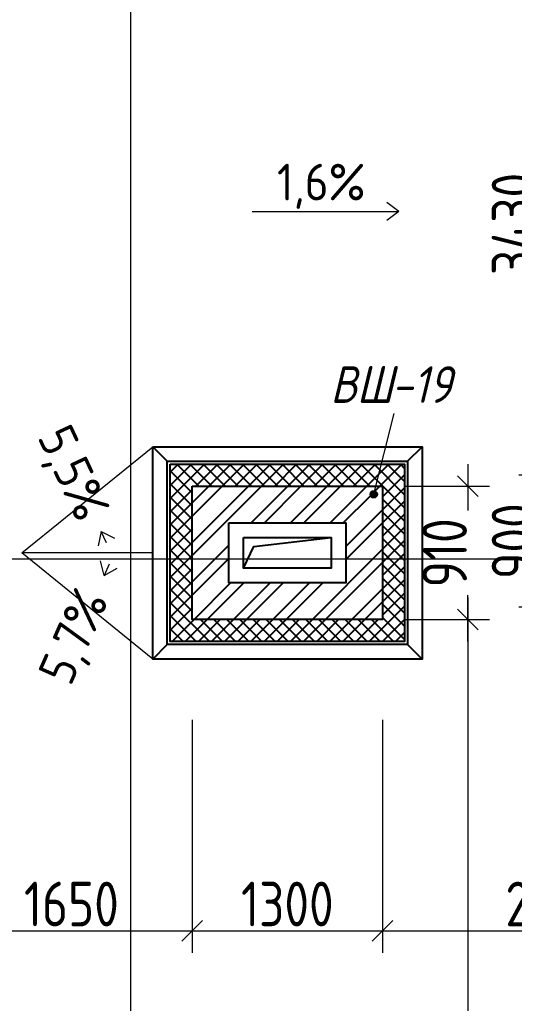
# Model space of a CAD drawing. Header units: millimetres. Extents: x -68946 to 690821, y -552984 to 293768.
# Drawn here: x 97709 to 101087, y -511241 to -504526 of the extents above; entities that cross this region are included whole.
import ezdxf

# ---------------------------------------------------------------- set-up
doc = ezdxf.new("R2010")
doc.units = ezdxf.units.MM
doc.linetypes.add('ADSK_Линия сетки', pattern=[2500, 2000, -250, 0, -250])
doc.layers.get('Defpoints').update_dxf_attribs({"color": 250})
for name, color, linetype, lineweight in [('Аннотация', 250, 'Continuous', 20), ('Крыша', 7, 'Continuous', 5), ('Оси', 250, 'Continuous', 9), ('Размеры', 7, 'Continuous', 9)]:
    doc.layers.add(name, color=color, linetype=linetype, lineweight=lineweight)
doc.styles.add('GOST Common_2', font='', dxfattribs={"width": 0.8, "height": 350})
doc.styles.add('GOST Common_I', font='', dxfattribs={"width": 0.9, "height": 250})
doc.styles.add('ISOCPEUR_1', font='isocpeur.ttf', dxfattribs={"width": 0.9, "height": 250})
doc.styles.add('А3', font='ГОСТ тип А.ttf')
doc.styles.get('GOST Common_2').set_extended_font_data('GOST Common')
doc.styles.get('GOST Common_I').set_extended_font_data('GOST Common', italic=True)
doc.dimstyles.new('ADSK_Основной_2_мм', dxfattribs={"dimscale": 304.8, "dimtxt": 201.142999, "dimasz": 0.463911, "dimexe": 0.492126, "dimexo": 0.492126, "dimgap": 0.098425, "dimtad": 1, "dimdec": 0, "dimdsep": 46, "dimtxsty": 'GOST Common_2', "dimblk1": 'OBLIQUE', "dimblk2": 'OBLIQUE', "dimsah": 1, "dimcen": 0.09, "dimdle": 0.492126, "dimazin": 0, "dimtfac": 1, "dimtdec": 4, "dimtix": 1, "dimtmove": 1, "dimatfit": 3, "dimfxl": 1, "dimtvp": 1, "dimtolj": 1, "dimtzin": 0, "dimlwd": 9, "dimlwe": 9, "dimarcsym": 2})
doc.dimstyles.new('ADSK_Основной_2_мм_1', dxfattribs={"dimscale": 304.8, "dimtxt": 201.142999, "dimasz": 0.463911, "dimexe": 0.492126, "dimexo": 0.492126, "dimgap": 0.098425, "dimtad": 1, "dimdec": 0, "dimdsep": 46, "dimtxsty": 'GOST Common_2', "dimblk1": 'OBLIQUE', "dimblk2": 'OBLIQUE', "dimsah": 1, "dimcen": 0.09, "dimdle": 0.492126, "dimazin": 0, "dimtfac": 1, "dimtdec": 4, "dimtix": 1, "dimtmove": 0, "dimatfit": 3, "dimfxl": 1, "dimtvp": 1, "dimtolj": 1, "dimtzin": 0, "dimlwd": 9, "dimlwe": 9, "dimarcsym": 2})

# ---------------------------------------------------------------- blocks, each defined once
blk = doc.blocks.new('_Oblique')
at = {"color": 0, "linetype": 'ByBlock', "lineweight": -2}
blk.add_line((-0.5, -0.5), (0.5, 0.5), dxfattribs=at)
blk = doc.blocks.new('*D6241')
at = {"layer": 'Defpoints', "color": 0, "lineweight": 30, "transparency": 16777216}
for p in [(97237.2, -509154.6), (98887.2, -509154.6), (98887.2, -510745.1)]:
    blk.add_point(p, dxfattribs=at)
at = {"layer": 'Размеры', "color": 0, "lineweight": 9, "transparency": 16777216}
for p, q in [((97237.2, -509304.6), (97237.2, -510895.1)), ((98887.2, -509304.6), (98887.2, -510895.1)), ((97087.2, -510745.1), (99037.2, -510745.1))]:
    blk.add_line(p, q, dxfattribs=at)
at = {"layer": 'Размеры', "color": 0, "lineweight": 9, "transparency": 16777216, "xscale": 141.4, "yscale": 141.4, "zscale": 141.4, "rotation": 180}
blk.add_blockref('_Oblique', (97237.2, -510745.1), dxfattribs=at)
at = {"layer": 'Размеры', "color": 0, "lineweight": 9, "transparency": 16777216, "xscale": 141.4, "yscale": 141.4, "zscale": 141.4}
blk.add_blockref('_Oblique', (98887.2, -510745.1), dxfattribs=at)
at = {"layer": 'Размеры', "color": 0, "transparency": 16777216, "insert": (98062.2, -510562.7), "char_height": 304.8, "width": 580.928, "attachment_point": 5, "style": 'А3'}
blk.add_mtext('\\A1;1650', dxfattribs=at)
blk = doc.blocks.new('*D6242')
at = {"layer": 'Defpoints', "color": 0, "lineweight": 30, "transparency": 16777216}
for p in [(98887.2, -509154.6), (100187.2, -509154.6), (100187.2, -510745.1)]:
    blk.add_point(p, dxfattribs=at)
at = {"layer": 'Размеры', "color": 0, "lineweight": 9, "transparency": 16777216}
for p, q in [((98887.2, -509304.6), (98887.2, -510895.1)), ((100187.2, -509304.6), (100187.2, -510895.1)), ((98737.2, -510745.1), (100337.2, -510745.1))]:
    blk.add_line(p, q, dxfattribs=at)
at = {"layer": 'Размеры', "color": 0, "lineweight": 9, "transparency": 16777216, "xscale": 141.4, "yscale": 141.4, "zscale": 141.4, "rotation": 180}
blk.add_blockref('_Oblique', (98887.2, -510745.1), dxfattribs=at)
at = {"layer": 'Размеры', "color": 0, "lineweight": 9, "transparency": 16777216, "xscale": 141.4, "yscale": 141.4, "zscale": 141.4}
blk.add_blockref('_Oblique', (100187.2, -510745.1), dxfattribs=at)
at = {"layer": 'Размеры', "color": 0, "transparency": 16777216, "insert": (99537.2, -510562.7), "char_height": 304.8, "width": 560.473, "attachment_point": 5, "style": 'А3'}
blk.add_mtext('\\A1;1300', dxfattribs=at)
blk = doc.blocks.new('*D6243')
at = {"layer": 'Defpoints', "color": 0, "lineweight": 30, "transparency": 16777216}
for p in [(102497.2, -509069.6), (100187.2, -509154.6), (102497.2, -510745.1)]:
    blk.add_point(p, dxfattribs=at)
at = {"layer": 'Размеры', "color": 0, "lineweight": 9, "transparency": 16777216}
for p, q in [((102497.2, -509219.6), (102497.2, -510895.1)), ((100187.2, -509304.6), (100187.2, -510895.1)), ((100037.2, -510745.1), (102647.2, -510745.1))]:
    blk.add_line(p, q, dxfattribs=at)
at = {"layer": 'Размеры', "color": 0, "lineweight": 9, "transparency": 16777216, "xscale": 141.4, "yscale": 141.4, "zscale": 141.4, "rotation": 180}
blk.add_blockref('_Oblique', (100187.2, -510745.1), dxfattribs=at)
at = {"layer": 'Размеры', "color": 0, "lineweight": 9, "transparency": 16777216, "xscale": 141.4, "yscale": 141.4, "zscale": 141.4}
blk.add_blockref('_Oblique', (102497.2, -510745.1), dxfattribs=at)
at = {"layer": 'Размеры', "color": 0, "transparency": 16777216, "insert": (101342.2, -510562.7), "char_height": 304.8, "width": 605.475, "attachment_point": 5, "style": 'А3'}
blk.add_mtext('\\A1;2310', dxfattribs=at)
blk = doc.blocks.new('*D6371')
at = {"layer": 'Defpoints', "color": 0, "lineweight": 30, "transparency": 16777216}
for p in [(100187.2, -508620.6), (100768.7, -508620.6), (100518.8, -517555.6)]:
    blk.add_point(p, dxfattribs=at)
at = {"layer": 'Размеры', "color": 0, "lineweight": 9, "transparency": 16777216}
for p, q in [((100768.7, -508470.6), (100768.7, -511874.4)), ((100337.2, -508620.6), (100918.7, -508620.6)), ((100768.7, -517705.6), (100768.7, -512726.9)), ((100668.8, -517555.6), (100918.7, -517555.6))]:
    blk.add_line(p, q, dxfattribs=at)
at = {"layer": 'Размеры', "color": 0, "lineweight": 9, "transparency": 16777216, "xscale": 141.4, "yscale": 141.4, "zscale": 141.4}
for p, rotation in [((100768.7, -508620.6), 90), ((100768.7, -517555.6), 270)]:
    blk.add_blockref('_Oblique', p, dxfattribs=dict(at, rotation=rotation))
at = {"layer": 'Размеры', "color": 0, "transparency": 16777216, "insert": (100385, -512613.6), "char_height": 304.8, "width": 625.93, "attachment_point": 1, "rotation": 90, "line_spacing_factor": 1.022761, "style": 'А3'}
blk.add_mtext('\\A1;8935', dxfattribs=at)
blk = doc.blocks.new('*D6374')
at = {"layer": 'Defpoints', "color": 0, "lineweight": 30, "transparency": 16777216}
for p in [(101267.6, -507635.6), (102497.2, -507635.6), (102497.2, -508535.6)]:
    blk.add_point(p, dxfattribs=at)
at = {"layer": 'Размеры', "color": 0, "lineweight": 9, "transparency": 16777216}
for p, q in [((101267.6, -508685.6), (101267.6, -507485.6)), ((102347.2, -507635.6), (101117.6, -507635.6)), ((102347.2, -508535.6), (101117.6, -508535.6))]:
    blk.add_line(p, q, dxfattribs=at)
at = {"layer": 'Размеры', "color": 0, "lineweight": 9, "transparency": 16777216, "xscale": 141.4, "yscale": 141.4, "zscale": 141.4}
for p, rotation in [((101267.6, -507635.6), 90), ((101267.6, -508535.6), 270)]:
    blk.add_blockref('_Oblique', p, dxfattribs=dict(at, rotation=rotation))
at = {"layer": 'Размеры', "color": 0, "transparency": 16777216, "insert": (101085.2, -508085.6), "char_height": 304.8, "width": 454.106, "attachment_point": 5, "rotation": 90, "style": 'А3'}
blk.add_mtext('\\A1;900', dxfattribs=at)
blk = doc.blocks.new('*D6375')
at = {"layer": 'Defpoints', "color": 0, "lineweight": 30, "transparency": 16777216}
for p in [(101167.6, -504205.6), (101267.6, -504205.6), (102497.2, -507635.6)]:
    blk.add_point(p, dxfattribs=at)
at = {"layer": 'Размеры', "color": 0, "lineweight": 9, "transparency": 16777216}
for p, q in [((101267.6, -507785.6), (101267.6, -504055.6)), ((101317.6, -504205.6), (101417.6, -504205.6)), ((102347.2, -507635.6), (101117.6, -507635.6))]:
    blk.add_line(p, q, dxfattribs=at)
at = {"layer": 'Размеры', "color": 0, "lineweight": 9, "transparency": 16777216, "xscale": 141.4, "yscale": 141.4, "zscale": 141.4}
for p, rotation in [((101267.6, -504205.6), 90), ((101267.6, -507635.6), 270)]:
    blk.add_blockref('_Oblique', p, dxfattribs=dict(at, rotation=rotation))
at = {"layer": 'Размеры', "color": 0, "transparency": 16777216, "insert": (101085.2, -505920.6), "char_height": 304.8, "width": 625.93, "attachment_point": 5, "rotation": 90, "style": 'А3'}
blk.add_mtext('\\A1;3430', dxfattribs=at)
blk = doc.blocks.new('*D6406')
at = {"layer": 'Defpoints', "color": 0, "lineweight": 30, "transparency": 16777216}
for p in [(100187.2, -507710.6), (100768.7, -507710.6), (100187.2, -508620.6)]:
    blk.add_point(p, dxfattribs=at)
at = {"layer": 'Размеры', "color": 0, "lineweight": 9, "transparency": 16777216}
for p, q in [((100768.7, -507560.6), (100768.7, -507876.6)), ((100337.2, -507710.6), (100918.7, -507710.6)), ((100768.7, -508770.6), (100768.7, -508454.7)), ((100337.2, -508620.6), (100918.7, -508620.6))]:
    blk.add_line(p, q, dxfattribs=at)
at = {"layer": 'Размеры', "color": 0, "lineweight": 9, "transparency": 16777216, "xscale": 141.4, "yscale": 141.4, "zscale": 141.4}
for p, rotation in [((100768.7, -507710.6), 90), ((100768.7, -508620.6), 270)]:
    blk.add_blockref('_Oblique', p, dxfattribs=dict(at, rotation=rotation))
at = {"layer": 'Размеры', "color": 0, "transparency": 16777216, "insert": (100611.2, -508165.6), "char_height": 304.8, "attachment_point": 5, "rotation": 90, "style": 'А3'}
blk.add_mtext('\\A1;910', dxfattribs=at)

msp = doc.modelspace()

# ---------------------------------------------------------------- hatches: boundary and pattern name
at = {"true_color": 0x000000}
h = msp.add_hatch(dxfattribs=at)
h.set_pattern_fill('ANSI37', color=18, scale=20)
h.set_pattern_definition([(45, (23667.23, -543980.64), (-44.90128, 44.90128), []), (135, (23667.23, -543980.64), (-44.90128, -44.90128), [])])
h.paths.add_polyline_path([(98737.2408, -507560.6404), (98737.2408, -508770.6404), (100337.2408, -508770.6404), (100337.2408, -507560.6404), (100178.5046, -507560.6404), (100140.7428, -507710.6404), (100187.2408, -507710.6404), (100187.2408, -508620.6404), (98887.2408, -508620.6404), (98887.2408, -507710.6404), (100140.7428, -507710.6404), (100178.5046, -507560.6404)])
h = msp.add_hatch(dxfattribs=at)
h.set_pattern_fill('ANSI32', color=18, scale=20)
h.set_pattern_definition([(45, (23667.23, -543980.64), (-134.70384, 134.70384), []), (45, (23757.03, -543980.64), (-134.70384, 134.70384), [])])
h.paths.add_polyline_path([(95937.2408, -508620.6404), (97237.2408, -508620.6404), (97237.2408, -507710.6404), (95937.2408, -507710.6404)])
h.paths.add_polyline_path([(96187.2408, -507960.6404), (96987.2408, -507960.6404), (96987.2408, -508370.6404), (96187.2408, -508370.6404)], flags=16)
h.paths.add_polyline_path([(96287.2408, -508060.6404), (96887.2408, -508060.6404), (96887.2408, -508270.6404), (96287.2408, -508270.6404)], flags=0)
h.paths.add_polyline_path([(96287.2408, -508060.6404), (96887.2408, -508060.6404), (96887.2408, -508270.6404), (96587.2408, -508165.6404), (96287.2408, -508270.6404)], flags=0)
h.paths.add_polyline_path([(97101.9295, -507763.6404), (97151.72, -507763.6404, 0.912370457)], flags=16)
h.paths.add_polyline_path([(98887.2408, -508620.6404), (100187.2408, -508620.6404), (100187.2408, -507710.6404), (100140.7428, -507710.6404), (100132.9279, -507741.6831, -0.343691747), (100151.8247, -507765.9267, -1), (100101.8247, -507765.9267, -0.488436619), (100132.9279, -507741.6831), (100140.7428, -507710.6404), (98887.2408, -507710.6404)])
h.paths.add_polyline_path([(99137.2408, -507960.6404), (99937.2408, -507960.6404), (99937.2408, -508370.6404), (99137.2408, -508370.6404)], flags=16)
h.paths.add_polyline_path([(99237.2408, -508060.6404), (99837.2408, -508060.6404), (99837.2408, -508270.6404), (99237.2408, -508270.6404)], flags=0)
h.paths.add_polyline_path([(96689.2509, -508231.6844), (96867.2509, -508231.6844), (96867.2509, -507991.6844), (96689.2509, -507991.6844)], flags=8)
h.paths.add_polyline_path([(99619.2509, -508231.6844), (99797.2509, -508231.6844), (99797.2509, -507991.6844), (99619.2509, -507991.6844)], flags=8)
at = {"layer": 'Аннотация'}
h = msp.add_hatch(color=256, dxfattribs=at)
edge = h.paths.add_edge_path()
edge.add_arc((100126.8247, -507765.9267), 25, 0, 360)

# ---------------------------------------------------------------- linework, layer by layer
at = {"color": 7}
for p, q in [((98617.2408, -507440.6404), (98717.2408, -507540.6404)), ((100357.2408, -507540.6404), (100457.2408, -507440.6404)), ((98617.2408, -508890.6404), (98717.2408, -508790.6404)), ((100357.2408, -508790.6404), (100457.2408, -508890.6404))]:
    msp.add_line(p, q, dxfattribs=at)
for points in [[(98617.2408, -507440.6404), (100457.2408, -507440.6404), (100457.2408, -508890.6404), (98617.2408, -508890.6404)], [(98717.2408, -507540.6404), (100357.2408, -507540.6404), (100357.2408, -508790.6404), (98717.2408, -508790.6404)], [(98737.2408, -507560.6404), (100337.2408, -507560.6404), (100337.2408, -508770.6404), (98737.2408, -508770.6404)], [(98887.2408, -507710.6404), (100187.2408, -507710.6404), (100187.2408, -508620.6404), (98887.2408, -508620.6404)], [(99137.2408, -507960.6404), (99937.2408, -507960.6404), (99937.2408, -508370.6404), (99137.2408, -508370.6404)], [(99237.2408, -508060.6404), (99837.2408, -508060.6404), (99837.2408, -508270.6404), (99237.2408, -508270.6404)]]:
    msp.add_lwpolyline(points, close=True, dxfattribs=at)
msp.add_lwpolyline([(99237.2408, -508270.6404), (99307.8262, -508121.2504), (99837.2408, -508060.6404)], dxfattribs=at)
at = {"layer": 'Аннотация'}
msp.add_line((100126.8247, -507765.9267), (100265.7859, -507213.9353), dxfattribs=at)
msp.add_circle((100126.8247, -507765.9267), 25, dxfattribs=at)
at = {"layer": 'Крыша'}
for p, q in [((97723.3174, -508165.6404), (98617.2408, -507440.6404)), ((98617.2408, -508890.6404), (97723.3174, -508165.6404)), ((98617.2408, -508165.6404), (97723.3174, -508165.6404))]:
    msp.add_line(p, q, dxfattribs=at)
at = {"layer": 'Оси', "linetype": 'ADSK_Линия сетки', "ltscale": 100}
for p, q in [((98467.2298, -547719.4803), (98467.2298, -482778.6358)), ((88763.207, -508205.64), (180488.1093, -508205.64))]:
    msp.add_line(p, q, dxfattribs=at)
at = {"layer": 'Размеры'}
for p, q in [((99297.3138, -505835.8998), (100297.3138, -505835.8998)), ((100297.3138, -505835.8998), (100217.3138, -505774.5136)), ((100297.3138, -505835.8998), (100217.3138, -505897.286)), ((98265.9618, -508018.5963), (98244.2595, -508117.071)), ((98265.9618, -508018.5963), (98355.4641, -508065.0462)), ((98302.5111, -508096.7215), (98265.9618, -508018.5963)), ((98285.1928, -508319.046), (98261.5126, -508221.0281)), ((98319.4402, -508241.8283), (98285.1928, -508319.046)), ((98285.1928, -508319.046), (98373.7419, -508270.8038))]:
    msp.add_line(p, q, dxfattribs=at)

# ---------------------------------------------------------------- texts
at = {"layer": 'Аннотация', "char_height": 250, "attachment_point": 1, "style": 'GOST Common_I'}
for s, insert, width in [('ВШ', (99831.0193, -506891.5082), 505.063125), ('-19', (100247.7381, -506891.5082), 533.923875)]:
    msp.add_mtext(s, dxfattribs=dict(at, insert=insert, width=width))
at = {"layer": 'Размеры', "insert": (99466.1718, -505509.2859), "char_height": 250, "width": 794.740729, "attachment_point": 1, "line_spacing_factor": 1.149209, "style": 'ISOCPEUR_1'}
msp.add_mtext('1,6%', dxfattribs=at)
at = {"layer": 'Размеры', "char_height": 250, "width": 854.495671, "attachment_point": 1, "line_spacing_factor": 1.149209, "style": 'ISOCPEUR_1'}
for s, insert, rotation in [('5,5%', (98053.2721, -507268.2213), 295.07161137), ('5,7%', (97828.1554, -508981.4429), 66.08184185)]:
    msp.add_mtext(s, dxfattribs=dict(at, insert=insert, rotation=rotation))

# ---------------------------------------------------------------- dimensions: what is measured, and where the dimension line sits
at = {"layer": 'Размеры'}
for base, p1, p2, override, picture, middle in [((101267.5748, -504205.6404), (102497.1762, -507635.6404), (101167.5899, -504205.6404), {"dimtxt": 1, "dimlfac": 1, "dimpost": '<>', "dimtxsty": 'А3', "dimfxl": 3678.681781}, '*D6375', (101085.1748, -505920.6404)), ((101267.5748, -507635.6404), (102497.1762, -508535.6404), (102497.1762, -507635.6404), {"dimtxt": 1, "dimlfac": 1, "dimpost": '<>', "dimtxsty": 'А3', "dimfxl": 900}, '*D6374', (101085.1748, -508085.6404))]:
    dim = msp.add_linear_dim(base=base, p1=p1, p2=p2, angle=90, dimstyle='ADSK_Основной_2_мм_1', override=override, dxfattribs=at)
    dim.commit()
    dim.dimension.update_dxf_attribs({"geometry": picture, "text_midpoint": middle})
for base, p1, p2, picture, middle in [((100768.7492, -507710.6404), (100187.2408, -508620.6404), (100187.2408, -507710.6404), '*D6406', (100611.2298, -508165.6404)), ((100768.7492, -508620.6404), (100518.7643, -517555.6404), (100187.2408, -508620.6404), '*D6371', (100588.2298, -512300.641))]:
    dim = msp.add_linear_dim(base=base, p1=p1, p2=p2, angle=90, dimstyle='ADSK_Основной_2_мм', override={"dimtxt": 1, "dimlfac": 1, "dimpost": '<>', "dimtxsty": 'А3', "dimfxl": 9865.00473}, dxfattribs=at)
    dim.commit()
    dim.dimension.update_dxf_attribs({"geometry": picture, "text_midpoint": middle, "dimtype": 160, "text_rotation": 90})
for base, p1, p2, override, picture, middle in [((102497.1762, -510745.0745), (100187.2408, -509154.6404), (102497.1762, -509069.6404), {"dimtxt": 1, "dimlfac": 1, "dimpost": '<>', "dimtxsty": 'А3', "dimfxl": 2537.37358}, '*D6243', (101342.2085, -510562.6745)), ((98887.2408, -510745.0745), (97237.2408, -509154.6404), (98887.2408, -509154.6404), {"dimtxt": 1, "dimlfac": 1, "dimpost": '<>', "dimtxsty": 'А3', "dimfxl": 1640}, '*D6241', (98062.2408, -510562.6745)), ((100187.2408, -510745.0745), (98887.2408, -509154.6404), (100187.2408, -509154.6404), {"dimtxt": 1, "dimlfac": 1, "dimpost": '<>', "dimtxsty": 'А3', "dimfxl": 1290}, '*D6242', (99537.2408, -510562.6745))]:
    dim = msp.add_linear_dim(base=base, p1=p1, p2=p2, dimstyle='ADSK_Основной_2_мм_1', override=override, dxfattribs=at)
    dim.commit()
    dim.dimension.update_dxf_attribs({"geometry": picture, "text_midpoint": middle})

doc.saveas('drawing.dxf')
